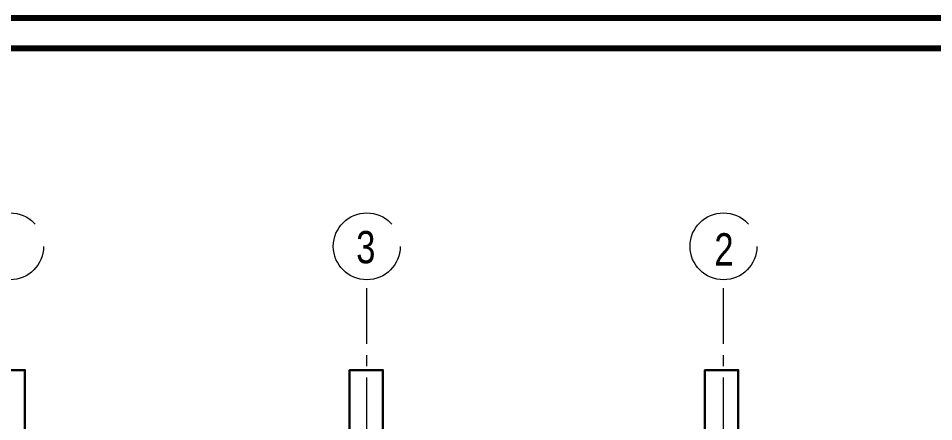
# Model space of a CAD drawing. Extents: x 990 to 1091, y 469 to 823.
# Drawn here: x 1045.05 to 1057.37, y 726.06 to 731.49 of the extents above; entities that cross this region are included whole.
import ezdxf

# ---------------------------------------------------------------- set-up
doc = ezdxf.new("R2010")
doc.units = 0
doc.header["$MEASUREMENT"] = 0
doc.linetypes.add('CENTERX2', pattern=[4, 2.5, -0.5, 0.5, -0.5])
for name, color, linetype, lineweight in [('axis', 252, 'CENTERX2', 5), ('txt in circle', 252, 'CONTINUOUS', 13), ('UG-BORDER', 20, 'CONTINUOUS', 80), ('Wall', 252, 'CONTINUOUS', 30)]:
    doc.layers.add(name, color=color, linetype=linetype, lineweight=lineweight)
doc.styles.add('SOSA2', font='SOSA.shx', dxfattribs={"width": 0.8})

# ---------------------------------------------------------------- blocks, each defined once
blk = doc.blocks.new('A$C11ED6BD5')
at = {"layer": 'axis', "color": 0, "ltscale": 0.3}
for p, q in [((-8.65, 22.2), (-8.65, 24.264)), ((-3.85, 22.2), (-3.85, 24.264))]:
    blk.add_line(p, q, dxfattribs=at)
at = {"layer": 'axis', "color": 0}
for centre in [(-13.45, 24.714), (-8.65, 24.714), (-3.85, 24.714)]:
    blk.add_circle(centre, 0.45, dxfattribs=at)
at = {"layer": 'txt in circle', "color": 0, "ltscale": 0.01, "char_height": 0.435, "attachment_point": 5, "style": 'SOSA2'}
for s, insert in [('3', (-8.663, 24.7)), ('2', (-3.843, 24.673))]:
    blk.add_mtext(s, dxfattribs=dict(at, insert=insert))

msp = doc.modelspace()

# ---------------------------------------------------------------- linework, layer by layer
at = {"layer": 'UG-BORDER'}
for p, q in [((1085.978, 731.487), (989.978, 731.487)), ((1085.574, 731.083), (990.383, 731.083))]:
    msp.add_line(p, q, dxfattribs=at)
at = {"layer": 'Wall', "linetype": 'Continuous'}
for points in [[(1044.688, 725.905), (1045.138, 725.905), (1045.138, 726.755), (1044.688, 726.755)], [(1049.506, 725.905), (1049.956, 725.905), (1049.956, 726.755), (1049.506, 726.755)], [(1054.288, 725.905), (1054.738, 725.905), (1054.738, 726.755), (1054.288, 726.755)]]:
    msp.add_lwpolyline(points, close=True, dxfattribs=at)

# ---------------------------------------------------------------- block references
at = {"layer": 'axis'}
msp.add_blockref('A$C11ED6BD5', (1058.388, 703.705), dxfattribs=at)

doc.saveas('drawing.dxf')
